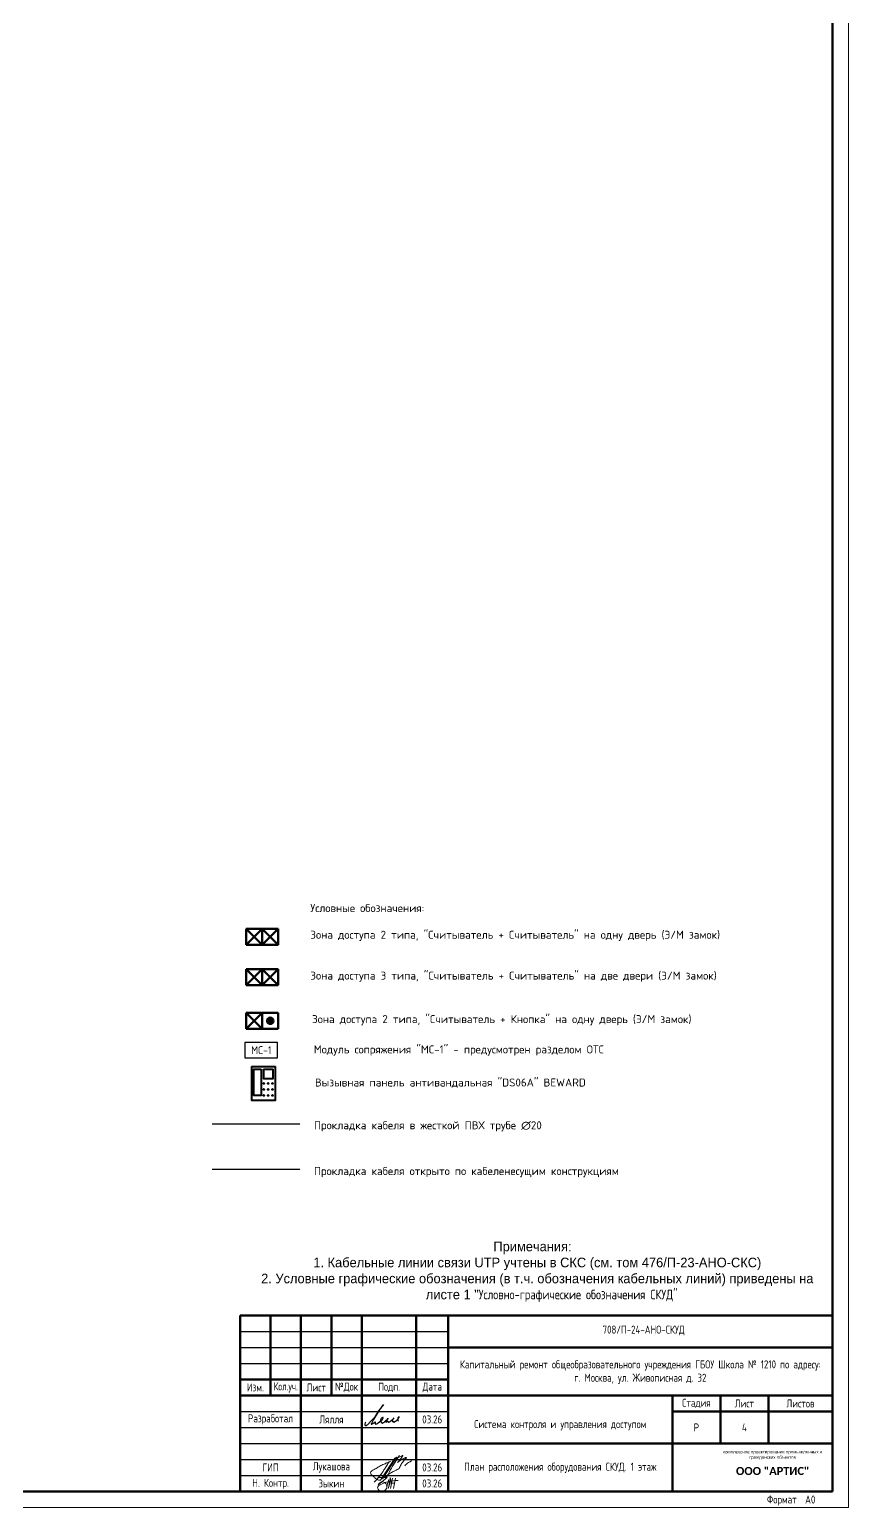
# Model space of a CAD drawing. Header units: millimetres. Extents: x -325553 to 627452, y -28539 to 738858.
# Drawn here: x 6631 to 32207, y 126850 to 173030 of the extents above; entities that cross this region are included whole.
import ezdxf
from ezdxf.enums import TextEntityAlignment as Align

# ---------------------------------------------------------------- set-up
doc = ezdxf.new("R2010")
doc.units = ezdxf.units.MM
doc.set_wipeout_variables(frame=1)
doc.linetypes.add('осевая', pattern=[2, 1.25, -0.25, 0.25, -0.25])
doc.linetypes.add('штриховаяX2', pattern=[1.5, 1, -0.5])
for name, color, linetype in [('__НАДПИСИ', 7, 'Continuous'), ('RC-Таблицы', 7, 'Continuous'), ('СОТ', 7, 'Continuous'), ('стена', 20, 'Continuous'), ('Стены', 194, 'Continuous')]:
    doc.layers.add(name, color=color, linetype=linetype)
for name, color, linetype, lineweight in [('__ФОРМАТ', 7, 'Continuous', 40), ('RC-Извещатели_охранные', 5, 'Continuous', 30), ('RC-Линии_связи-Адресные', 5, 'Continuous', 30), ('RC-Линии_связи-Питание_220В', 6, 'осевая', 40), ('RC-Прочее_оборудование', 5, 'Continuous', 30), ('НО СКУД', 7, 'Continuous', 50), ('ОФ_рамка', 8, 'Continuous', 60), ('Подписи', 7, 'Continuous', 13)]:
    doc.layers.add(name, color=color, linetype=linetype, lineweight=lineweight)
doc.layers.add('ОФ_подписи', color=5, linetype='Continuous', lineweight=13, true_color=0x0000ff)
doc.styles.add('ALG_Mipgost', font='')
doc.styles.add('GOST 2.304 type A', font='', dxfattribs={"height": 250})
doc.styles.add('ICOCPEUR', font='isocpeur.ttf', dxfattribs={"height": 250})
doc.styles.add('ISOCPEUR', font='isocpeur.ttf', dxfattribs={"width": 0.9, "height": 350})
doc.styles.add('RubezhCAD', font='', dxfattribs={"oblique": 10})
doc.styles.add('ГОСТ 2.304', font='')
doc.styles.get('ALG_Mipgost').set_extended_font_data('Mipgost')
doc.styles.get('GOST 2.304 type A').set_extended_font_data('GOST 2.304 type A')
doc.styles.get('RubezhCAD').set_extended_font_data('GOST type A')
doc.styles.get('ГОСТ 2.304').set_extended_font_data('GOST 2.304 type A')
doc.linetypes.add('проект$0$Проводка в коробе', pattern='A,5,[130,ltypeshp.shx,S=1,R=0,X=0,Y=0],1.5,[130,ltypeshp.shx,S=1.5,R=90,X=0,Y=-1],0,[130,ltypeshp.shx,S=2.1,R=90,X=0,Y=1],1,[130,ltypeshp.shx,S=1,R=0,X=0.5,Y=0],5', length=12.5)

# ---------------------------------------------------------------- blocks, each defined once
blk = doc.blocks.new('А0')
at = {"layer": 'ОФ_рамка', "color": 0, "linetype": 'Continuous', "lineweight": 5, "ltscale": 100}
for points in [[(341068, -393717), (341068, -309617)], [(222168, -393717), (341068, -393717)]]:
    blk.add_lwpolyline(points, dxfattribs=at)
at = {"layer": 'ОФ_рамка', "color": 0, "linetype": 'Continuous', "ltscale": 100}
for points in [[(340568, -393217), (340568, -310117)], [(224168, -393217), (340568, -393217)]]:
    blk.add_lwpolyline(points, dxfattribs=at)
at = {"layer": 'ОФ_рамка', "color": 0, "linetype": 'Continuous', "lineweight": 5, "ltscale": 100, "char_height": 250, "attachment_point": 1, "style": 'ГОСТ 2.304'}
for s, insert, width in [('\\fGOST 2.304 type A|b0|i0|c1|p34;\\W1.0000000000;\\T1.0000000000;\\o\\lФормат', (338524, -393342), 1107.32), ('A0', (339716, -393345), 375.36)]:
    blk.add_mtext(s, dxfattribs=dict(at, insert=insert, width=width))
blk = doc.blocks.new('П_Зыкин')
at = {"layer": 'ОФ_подписи', "color": 5, "ltscale": 100, "transparency": 33554687}
for p, q in [((142, 249), (62, -174)), ((102, 37), (218, 37)), ((258, 249), (178, -174))]:
    blk.add_line(p, q, dxfattribs=at)
blk.add_lwpolyline([(-462, 273), (-74, 273), (-446, -30)], dxfattribs=at)
for centre, radius, start, end in [((-271, -94), 186, 314.23929, 159.93483), ((345, -1372), 1523, 88.87583, 117.8788), ((1109, -252), 1204, 158.75935, 174.23097), ((-1024, 224), 1068, 337.81444, 2.88593), ((-849, 72), 852, 342.83077, 7.48151), ((-9, 182), 4.48, 8.96906, 155.65511), ((-643, 22), 732, 344.4555, 20.46196), ((-318, -169), 151, 108.7568, 173.42509), ((-287, -115), 185, 191.53585, 322.35119)]:
    blk.add_arc(centre, radius, start, end, dxfattribs=at)
blk = doc.blocks.new('П_Лукашова')
at = {"layer": 'ОФ_подписи', "color": 5}
for p, q in [((221, 339), (-221, -339)), ((286, 371), (-156, -307)), ((283, 370), (218, 338))]:
    blk.add_line(p, q, dxfattribs=at)
for points in [[(-221, -339), (-276, -344), (-368, -289), (-446, -221), (-505, -166), (-522, -116), (-412, -16), (-295, 56), (-173, 120), (-49, 179), (33, 216), (87, 237), (52, 221), (11, 167), (-59, 51), (-126, -52), (-177, -132), (-256, -231), (-409, -409)], [(360, 20), (294, -18), (203, -65), (91, -124), (-73, -248)], [(366, 415), (236, 213), (85, -37), (-50, -300)], [(221, 301), (344, 360), (434, 401), (475, 416), (464, 395), (420, 336), (342, 232), (310, 203), (337, 221), (420, 283), (490, 322), (558, 352), (576, 358), (491, 240), (403, 113), (374, 49), (360, 20)], [(530, 102), (646, 199), (748, 254)]]:
    blk.add_spline(points, degree=3, dxfattribs=at)
blk = doc.blocks.new('штамп')
at = {"layer": '__ФОРМАТ', "linetype": 'Continuous', "lineweight": 50}
for p, q in [((531929, 45357), (531929, 50857)), ((531929, 50857), (550429, 50857)), ((532879, 48357), (532879, 50857)), ((533829, 45357), (533829, 50857)), ((534779, 48357), (534779, 50857)), ((535729, 45357), (535729, 50857)), ((537429, 45357), (537429, 50857)), ((538429, 45357), (538429, 50857)), ((550429, 45357), (550429, 50857)), ((538429, 49857), (550429, 49857)), ((531929, 48857), (538429, 48857)), ((531929, 48357), (550429, 48357)), ((545429, 45357), (545429, 48357)), ((546929, 46857), (546929, 48357)), ((548429, 46857), (548429, 48357)), ((545429, 47857), (550429, 47857)), ((538429, 46857), (550429, 46857)), ((531929, 45357), (550429, 45357))]:
    blk.add_line(p, q, dxfattribs=at)
at = {"layer": '__ФОРМАТ', "linetype": 'Continuous', "lineweight": -2}
for p, q in [((531929, 50357), (538429, 50357)), ((531929, 49857), (538429, 49857)), ((531929, 49357), (538429, 49357)), ((531929, 48857), (538429, 48857)), ((531929, 47857), (538429, 47857)), ((531929, 47357), (538429, 47357)), ((531929, 46857), (538429, 46857)), ((538429, 46857), (550429, 46857)), ((531929, 46357), (538429, 46357)), ((531929, 45857), (538429, 45857))]:
    blk.add_line(p, q, dxfattribs=at)
at = {"layer": 'Подписи', "color": 5, "lineweight": 25}
blk.add_lwpolyline([(535847, 47525), (535833, 47500), (535823, 47461), (535824, 47440), (535829, 47423), (535840, 47414), (535857, 47413), (535876, 47421), (535897, 47435), (535917, 47454), (536005, 47539), (536088, 47624), (536142, 47690), (536203, 47776), (536266, 47874), (536323, 47953), (536362, 48009), (536395, 48059), (536405, 48060), (536397, 48045), (536295, 47925), (536205, 47790), (536095, 47603), (536059, 47544), (536038, 47506), (536029, 47485), (536027, 47473), (536027, 47462), (536031, 47457), (536037, 47454), (536045, 47456), (536057, 47466), (536072, 47479), (536107, 47506), (536133, 47525), (536147, 47532), (536152, 47532), (536153, 47529), (536150, 47520), (536147, 47504), (536146, 47491), (536148, 47479), (536150, 47471), (536157, 47465), (536166, 47462), (536178, 47464), (536189, 47469), (536215, 47480), (536240, 47498), (536281, 47529), (536306, 47550), (536324, 47567), (536342, 47582), (536372, 47609), (536388, 47629), (536397, 47646), (536399, 47657), (536398, 47666), (536393, 47671), (536383, 47671), (536372, 47667), (536356, 47653), (536336, 47632), (536323, 47612), (536313, 47599), (536309, 47587), (536310, 47579), (536315, 47575), (536326, 47579), (536335, 47585), (536344, 47592), (536348, 47595), (536352, 47596), (536354, 47595), (536355, 47592), (536349, 47583), (536342, 47575), (536334, 47561), (536326, 47547), (536322, 47538), (536320, 47531), (536321, 47523), (536325, 47519), (536328, 47519), (536333, 47524), (536338, 47527), (536344, 47526), (536346, 47520), (536351, 47508), (536355, 47498), (536359, 47493), (536366, 47491), (536375, 47491), (536385, 47497), (536412, 47513), (536436, 47532), (536466, 47559), (536491, 47583), (536517, 47607), (536529, 47621), (536545, 47642), (536547, 47643), (536546, 47644), (536543, 47644), (536541, 47642), (536538, 47637), (536499, 47577), (536491, 47558), (536482, 47544), (536480, 47535), (536479, 47529), (536481, 47524), (536483, 47522), (536489, 47523), (536494, 47526), (536502, 47532), (536512, 47539), (536522, 47544), (536530, 47548), (536541, 47549), (536547, 47546), (536550, 47541), (536551, 47531), (536552, 47525), (536553, 47521), (536558, 47517), (536562, 47515), (536568, 47515), (536575, 47517), (536583, 47523), (536596, 47533), (536617, 47547), (536636, 47561), (536659, 47583), (536688, 47609), (536702, 47620), (536713, 47630), (536721, 47636), (536727, 47641), (536727, 47643), (536726, 47644), (536723, 47643), (536720, 47638), (536715, 47629), (536693, 47594), (536681, 47575), (536676, 47566), (536674, 47557), (536677, 47551), (536679, 47547), (536684, 47546), (536689, 47549), (536695, 47552), (536700, 47554), (536709, 47554), (536716, 47551), (536717, 47545), (536719, 47535), (536721, 47527), (536725, 47524), (536731, 47520), (536741, 47523), (536747, 47528), (536757, 47534), (536779, 47550), (536809, 47572), (536842, 47600), (536865, 47623), (536880, 47642), (536895, 47664), (536899, 47675), (536901, 47684), (536898, 47689), (536891, 47693), (536881, 47689), (536873, 47682), (536862, 47668), (536856, 47654), (536855, 47638), (536856, 47622), (536856, 47598), (536858, 47583), (536860, 47572), (536864, 47560), (536871, 47551)], dxfattribs=at)
at = {"layer": 'ОФ_подписи'}
for name, p, xscale, yscale, zscale in [('П_Лукашова', (536533, 46057), 1.010226427429054, 1.010226427429054, 1.010226427429054), ('П_Зыкин', (536581, 45585), 0.7621923841183493, 0.7621923841183493, 0.7621923841183493)]:
    blk.add_blockref(name, p, dxfattribs=dict(at, xscale=xscale, yscale=yscale, zscale=zscale))
at = {"transparency": 33554687, "attachment_point": 5, "style": 'ГОСТ 2.304'}
for s, insert, char_height, width in [('{\\fArial|b0|i0|c204|p34;комплексное проектирование промышленных и гражданских объектов}', (548563, 46495), 100, 3372.21), ('{\\fCorbel Light|b1|i0|c204|p34;ООО "АРТИС"}', (548563, 45995), 250, 4171.2)]:
    blk.add_mtext(s, dxfattribs=dict(at, insert=insert, char_height=char_height, width=width))
at = {"layer": '__НАДПИСИ', "lineweight": 9, "ltscale": 2, "style": 'ISOCPEUR', "flags": 1}
blk.add_attdef('NOTATION', (548864, 51134), '', height=250, dxfattribs=at)
at = {"layer": '__НАДПИСИ', "lineweight": 9, "ltscale": 2, "style": 'RubezhCAD', "oblique": 10}
blk.add_attdef('SHEET', text='', height=250, dxfattribs=at).set_placement((547679, 47357), align=Align.MIDDLE_CENTER)
at = {"layer": '__ФОРМАТ', "color": 7, "linetype": 'Continuous', "lineweight": 20, "char_height": 250, "attachment_point": 5, "style": 'GOST 2.304 type A'}
for s, insert, width in [('Капитальный ремонт общеобразовательного учреждения ГБОУ Школа № 1210 по адресу:      \\Pг. Москва, ул. Живописная д. 32', (544429, 49085), 12000), ('\\pi-7.5,l7.5,t7.5;{\\W0.9;\\C256;Кол.уч.}', (533354, 48607), 950)]:
    blk.add_mtext(s, dxfattribs=dict(at, insert=insert, width=width))
for s, insert, width, line_spacing_factor in [('\\pi-7.5,l7.5,t7.5;{\\C256;Изм.}', (532404, 48607), 950, 1.2), ('\\pi-7.5,l7.5,t7.5;{\\C256;Лист}', (534304, 48607), 950, 1.2), ('\\pi-7.5,l7.5,t7.5;{\\C256;№Док}', (535254, 48607), 950, 1.2), ('\\pi-7.5,l7.5,t7.5;{\\C256;Подп.}', (536584, 48607), 1710.72, 1.2), ('\\pi-7.5,l7.5,t7.5;{\\C256;Дата}', (537929, 48607), 1000, 1.2), ('\\pi-7.5,l7.5,t7.5;{\\C256;Стадия}', (546179, 48107), 1500, 1.2), ('\\pi-7.5,l7.5,t7.5;{\\C256;Лист}', (547679, 48107), 1500, 1.2), ('\\pi-7.5,l7.5,t7.5;{\\C256;Листов}', (549429, 48107), 2000, 1.2), ('\\pi-7.5,l7.5,t7.5;{\\C256;Разработал}', (532879, 47607), 1900, 1.2), ('{\\C256;Лялля}', (534779, 47607), 1900, 1.2), ('{\\C256;03.26}', (537929, 47607), 1000, 1.2), ('Система контроля и управления доступом ', (541929, 47427), 6828.82, 0.85), ('\\pi-750,l750,t750;{\\C256;Р}', (546179, 47357), 1500, 1.2), ('\\pi-7.5,l7.5,t7.5;{\\C256;ГИП}', (532879, 46107), 1900, 1.2), ('{\\C256;Лукашова}', (534779, 46107), 1900, 1.2), ('{\\C256;03.26}', (537929, 46107), 1000, 1.2), ('{\\C256;Н. Контр. }', (532879, 45592), 1900, 1.2), ('\\pi-750,l750,t750;{\\C256;Зыкин}', (534779, 45607), 1900, 1.2), ('{\\C256;03.26}', (537929, 45607), 1000, 1.2)]:
    blk.add_mtext(s, dxfattribs=dict(at, insert=insert, width=width, line_spacing_factor=line_spacing_factor))
at = {"layer": 'стена', "color": 18, "true_color": 0x000000, "insert": (543249, 50539), "char_height": 250, "width": 3851.47, "attachment_point": 1, "style": 'GOST 2.304 type A'}
blk.add_mtext('708/П-24-АНО-СКУД', dxfattribs=at)
blk = doc.blocks.new('тип 3')
at = {"color": 3}
blk.add_wipeout([(-201820, 375828), (-202820, 375828), (-202820, 376328), (-201820, 376328)], dxfattribs=at).dxf.layer = 'НО СКУД'
at = {"layer": 'НО СКУД', "color": 3}
for p, q in [((-202820, 376328), (-201820, 376328)), ((-202820, 375828), (-202820, 376328)), ((-202320, 376328), (-202820, 375828)), ((-202320, 375828), (-202820, 376328)), ((-202320, 376328), (-202320, 375828)), ((-201820, 376328), (-202320, 375828)), ((-201820, 375828), (-202320, 376328)), ((-201820, 376328), (-201820, 375828)), ((-201820, 375828), (-202820, 375828))]:
    blk.add_line(p, q, dxfattribs=at)
at = {"layer": 'НО СКУД', "color": 3, "ltscale": 30}
blk.add_line((-201820, 376328), (-201820, 375828), dxfattribs=at)
blk = doc.blocks.new('сс')
at = {"color": 1}
blk.add_wipeout([(449226, 14732), (448226, 14732), (448226, 15232), (449226, 15232)], dxfattribs=at).dxf.layer = 'НО СКУД'
at = {"layer": 'НО СКУД', "color": 1}
for p, q in [((448226, 15232), (449226, 15232)), ((448226, 14732), (448226, 15232)), ((448726, 15232), (448226, 14732)), ((448726, 14732), (448226, 15232)), ((448726, 15232), (448726, 14732)), ((449226, 15232), (448726, 14732)), ((449226, 14732), (448726, 15232)), ((449226, 15232), (449226, 14732)), ((449226, 14732), (448226, 14732))]:
    blk.add_line(p, q, dxfattribs=at)
at = {"layer": 'НО СКУД', "color": 1, "ltscale": 30}
blk.add_line((449226, 15232), (449226, 14732), dxfattribs=at)
blk = doc.blocks.new('2 идентификатора - считыватель + кнопка')
at = {"color": 4}
blk.add_wipeout([(-500, 250), (500, 250), (500, -250), (-500, -250)], dxfattribs=at).dxf.layer = 'НО СКУД'
at = {"layer": 'НО СКУД'}
h = blk.add_hatch(color=4, dxfattribs=at)
h.dxf.hatch_style = 1
h.paths.add_polyline_path([(-350, 0, 1), (-150, 0, 1)])
at = {"layer": 'НО СКУД', "color": 4, "ltscale": 30}
blk.add_line((-500, -250), (-500, 250), dxfattribs=at)
at = {"layer": 'НО СКУД', "color": 4}
for p, q in [((-500, -250), (-500, 250)), ((-500, 250), (500, 250)), ((0, -250), (0, 250)), ((0, -250), (500, 250)), ((0, 250), (500, -250)), ((500, 250), (500, -250)), ((500, -250), (-500, -250))]:
    blk.add_line(p, q, dxfattribs=at)
at = {"layer": 'НО СКУД', "color": 4, "ltscale": 30}
blk.add_circle((-250, 0), 100, dxfattribs=at)
blk = doc.blocks.new('домофон')
at = {"linetype": 'ByBlock', "lineweight": -2}
blk.add_wipeout([(54836, 183369), (54836, 184419), (55586, 184419), (55586, 183369)], dxfattribs=at).dxf.layer = 'RC-Извещатели_охранные'
at = {"layer": 'RC-Извещатели_охранные', "linetype": 'ByBlock', "lineweight": -2}
for points in [[(54836, 184419), (55586, 184419)], [(54836, 184419), (54836, 183369), (55586, 183369), (55586, 184419)], [(55136, 184344), (55136, 183519), (54911, 183519), (54911, 184344), (55136, 184344)], [(55211, 184344), (55211, 184044), (55511, 184044), (55511, 184344)], [(55211, 184344), (55511, 184344)]]:
    blk.add_lwpolyline(points, dxfattribs=at)
for centre in [(55226, 183894), (55361, 183894), (55496, 183894), (55226, 183707), (55226, 183519), (55361, 183707), (55361, 183519), (55496, 183707), (55496, 183519)]:
    blk.add_circle(centre, 15, dxfattribs=at)

msp = doc.modelspace()

# ---------------------------------------------------------------- linework, layer by layer
at = {"layer": 'RC-Линии_связи-Адресные', "color": 3, "linetype": 'штриховаяX2', "ltscale": 2}
msp.add_lwpolyline([(12333.3, 138834.5), (15079.6, 138834.5)], dxfattribs=at)
at = {"layer": 'RC-Линии_связи-Адресные', "linetype": 'штриховаяX2', "ltscale": 2}
msp.add_lwpolyline([(12333.3, 137418), (15079.6, 137418)], dxfattribs=at)
at = {"layer": 'RC-Прочее_оборудование'}
msp.add_lwpolyline([(13369.7, 141389.8), (14368.3, 141389.8), (14368.3, 140889.9), (13369.7, 140889.9), (13369.7, 141389.8)], close=True, dxfattribs=at)

# ---------------------------------------------------------------- block references
at = {"layer": 'ОФ_рамка', "color": 0, "lineweight": -2}
msp.add_blockref('А0', (-308860.9, 520566.6), dxfattribs=at)
at = {"layer": 'СОТ'}
msp.add_blockref('штамп', (-518721.5, 81992.8), dxfattribs=at)

# ---------------------------------------------------------------- texts
at = {"color": 7, "lineweight": 13, "insert": (22339.5, 134213.7), "char_height": 300, "width": 17701.811, "attachment_point": 5, "style": 'ALG_Mipgost'}
msp.add_mtext('Примечания:\\P\\pi-900,l1200,t1200;{\\C256;1.^IКабельные линии связи UTP учтены в СКС (см. том 476/П-23-АНО-СКС)\\P2.^IУсловные графические обозначения (в т.ч. обозначения кабельных линий) приведены на листе 1 "\\fGOST 2.304 type A|b0|i0|c204|p34;Условно-графические обозначения СКУД"}', dxfattribs=at)
at = {"layer": 'RC-Прочее_оборудование', "ltscale": 100, "style": 'ISOCPEUR', "width": 0.9}
msp.add_text('МС-1', height=250, dxfattribs=at).set_placement((13869, 141139.9), align=Align.MIDDLE)
at = {"layer": 'RC-Таблицы', "linetype": 'Continuous', "lineweight": 0, "char_height": 250, "width": 13800, "attachment_point": 4, "style": 'ICOCPEUR'}
for s, insert in [('Условные обозначения:\\P\\PЗона доступа 2 типа, "Считыватель + {\\A1;\\C7;Считыватель}" на одну дверь (Э/М замок)', (15401, 145128)), ('\\A1;{\\C7;Зона доступа 3 типа, "Считыватель + Считыватель" на две двери (Э/М замок)}', (15401, 143434.3)), ('\\A1;{\\C7;Зона доступа 2 типа, "Считыватель + Кнопка" на одну дверь (Э/М замок)}', (15455.5, 142075.4)), ('Модуль сопряжения "МС-1" - предусмотрен разделом ОТС', (15508.5, 141128.3)), ('Вызывная панель антивандальная "DS06A" BEWARD', (15545.8, 140108.2)), ('\\A1;{\\C7;Прокладка кабеля в жесткой ПВХ трубе ∅20}', (15512.2, 138757.1)), ('\\A1;{\\C7;Прокладка кабеля открыто по кабеленесущим конструкциям}', (15512.2, 137328))]:
    msp.add_mtext(s, dxfattribs=dict(at, insert=insert))
at = {"layer": 'СОТ', "char_height": 250, "attachment_point": 5, "style": 'GOST 2.304 type A'}
for s, insert, width in [('4', (28957.1, 129349.8), 1500), ('План расположения оборудования СКУД. 1 этаж', (23207.1, 128088.1), 7000)]:
    msp.add_mtext(s, dxfattribs=dict(at, insert=insert, width=width))

# ---------------------------------------------------------------- next in the draw order: block references
at = {"layer": 'RC-Линии_связи-Адресные'}
msp.add_blockref('сс', (-434833.1, 129696.2), dxfattribs=at)
at = {"layer": 'RC-Линии_связи-Питание_220В', "linetype": 'проект$0$Проводка в коробе'}
msp.add_blockref('домофон', (-41273.5, -43795.1), dxfattribs=at)
at = {"layer": 'НО СКУД', "rotation": 180}
msp.add_blockref('2 идентификатора - считыватель + кнопка', (13899.2, 142057.7), dxfattribs=at)
at = {"layer": 'Стены', "color": 1}
msp.add_blockref('тип 3', (216212.6, -232654.7), dxfattribs=at)

doc.saveas('drawing.dxf')
